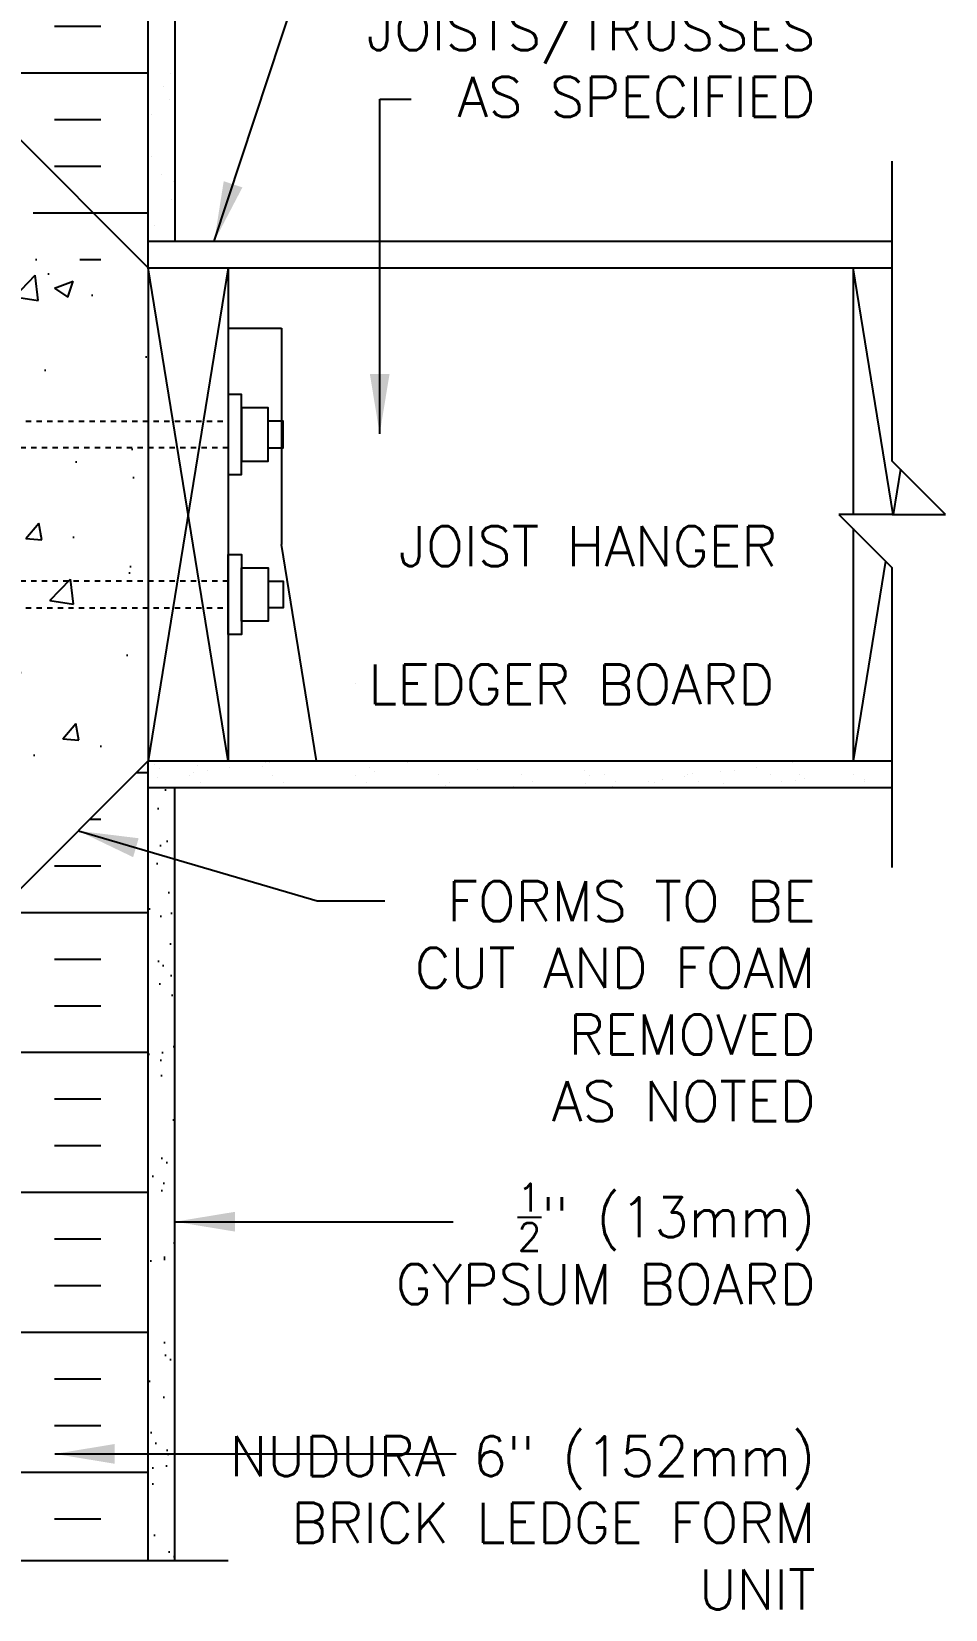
# Model space of a CAD drawing. Header units: inches. Extents: x 112.5 to 171.6, y -23.4 to 65.9.
# Drawn here: x 141.56 to 158.7, y 4.82 to 34.42 of the extents above; entities that cross this region are included whole.
import ezdxf
from ezdxf.enums import TextEntityAlignment as Align

# ---------------------------------------------------------------- set-up
doc = ezdxf.new("R2010")
doc.units = ezdxf.units.IN
doc.header["$LTSCALE"] = 0.5
doc.header["$MEASUREMENT"] = 0
doc.linetypes.add('HIDDEN2', pattern=[0.1875, 0.125, -0.0625])
for name, color, linetype in [('HATCH', 12, 'Continuous'), ('LINE15', 9, 'Continuous'), ('LINE18', 9, 'Continuous'), ('line25', 2, 'Continuous'), ('LINE50', 5, 'Continuous'), ('LINE9', 9, 'Continuous'), ('TEXT', 4, 'Continuous')]:
    doc.layers.add(name, color=color, linetype=linetype)
doc.styles.add('DIM', font='romans.shx', dxfattribs={"width": 0.7})
doc.styles.add('ROMANS', font='romans.shx', dxfattribs={"height": 1.125})
doc.dimstyles.new('ext_12', dxfattribs={"dimscale": 12, "dimtxt": 0.09375, "dimasz": 0.09375, "dimexe": 0.09375, "dimexo": 0.0625, "dimgap": 0.0625, "dimtad": 1, "dimdec": 1, "dimzin": 3, "dimdsep": 46, "dimlunit": 4, "dimtxsty": 'DIM', "dimcen": 0.09, "dimdle": 0.09375, "dimclrt": 4, "dimadec": 0, "dimazin": 0, "dimtfac": 1, "dimtdec": 1, "dimtmove": 2, "dimatfit": 3, "dimfxl": 1, "dimfrac": 2, "dimtolj": 1, "dimtzin": 0, "dimarcsym": 0})

msp = doc.modelspace()

# ---------------------------------------------------------------- hatches: boundary and pattern name
at = {"layer": 'HATCH'}
h = msp.add_hatch(dxfattribs=at)
h.set_pattern_fill('INSUL', color=256, scale=7, style=0)
h.set_pattern_definition([(0, (21.2317, -8.359), (0, 2.625), []), (0, (21.2317, -7.484), (0, 2.625), [0.875, -0.875]), (0, (21.2317, -6.609), (0, 2.625), [0.875, -0.875])])
h.paths.add_polyline_path([(143.746, 41.734), (143.309, 41.734), (143.309, 41.234), (141.809, 41.234), (141.809, 41.734), (141.121, 41.734), (141.121, 31.484), (143.746, 28.859), (143.746, 29.984)])
h.paths.add_polyline_path([(143.746, 20.734), (141.121, 18.109), (141.121, 5.734), (143.746, 5.734)])
h = msp.add_hatch(dxfattribs=at)
h.set_pattern_fill('AR-CONC', color=256, scale=0.5, style=0)
h.set_pattern_definition([(50, (7.6974, -129.9048), (3.5863, -0.31376), [0.375, -4.125]), (355, (7.6974, -129.9048), (-0.693757, 3.76096), [0.3, -3.3]), (100.4514, (7.9962, -129.931), (2.892547, 3.4472), [0.3187, -3.50571]), (46.1842, (7.6974, -128.905), (5.336205, -0.827595), [0.5625, -6.1875]), (96.6356, (8.142, -128.974), (4.67331, 4.87059), [0.47805, -5.25856]), (351.1842, (7.6974, -128.905), (4.67331, 4.8706), [0.45, -4.95]), (21, (8.1974, -129.1548), (2.984535, -2.013094), [0.375, -4.125]), (326, (8.1974, -129.1548), (1.216577, 3.62575), [0.3, -3.3]), (71.4514, (8.446, -129.3226), (4.201113, 1.61265), [0.3187, -3.50571]), (37.5, (7.6974, -129.9048), (0.060799, 1.664469), [0, -3.26, 0, -3.35, 0, -3.3125]), (7.5, (7.6974, -129.9048), (1.315348, 1.972059), [0, -1.91, 0, -3.185, 0, -1.2625]), (327.5, (6.5824, -129.9048), (2.669112, -0.112774), [0, -1.25, 0, -3.9, 0, -5.175]), (317.5, (6.0824, -129.9048), (2.91593, 0.500525), [0, -1.625, 0, -2.59, 0, -3.675])])
h.paths.add_polyline_path([(143.746, 27.422), (141.121, 27.422), (141.121, 23.297), (143.746, 23.297)])
h.paths.add_polyline_path([(143.746, 21.859), (143.746, 22.797), (141.121, 22.797), (141.121, 19.234)])
h.paths.add_polyline_path([(141.121, 31.484), (141.121, 27.922), (143.746, 27.922), (143.746, 28.859)])
h = msp.add_hatch(dxfattribs=at)
h.set_pattern_fill('AR-SAND', color=256, scale=0.5, style=0)
h.set_pattern_definition([(37.5, (121.32, -7.1404), (-0.031497, 0.963412), [0, -0.76, 0, -0.85, 0, -0.8125]), (7.5, (121.32, -7.1404), (0.88489, 1.411073), [0, -0.41, 0, -0.685, 0, -0.2625]), (327.5, (120.705, -7.1404), (1.55707, 0.00283), [0, -0.25, 0, -0.9, 0, -1.175]), (317.5, (120.705, -7.1404), (1.503063, 0.43884), [0, -0.125, 0, -0.59, 0, -0.675])])
h.paths.add_polyline_path([(144.246, 19.923), (144.153, 20.234), (143.746, 20.234), (143.746, 5.734), (144.246, 5.734)])

# ---------------------------------------------------------------- linework, layer by layer
for p, q in [((144.23, 34.141), (144.23, 34.141)), ((144.162, 33.625), (144.162, 33.625)), ((144.03, 33.392), (144.03, 33.392)), ((144.139, 33.135), (144.139, 33.135)), ((144.231, 33.051), (144.231, 33.051)), ((143.806, 32.856), (143.806, 32.856)), ((143.812, 32.069), (143.812, 32.069)), ((143.999, 31.738), (143.999, 31.738)), ((143.753, 31.673), (143.753, 31.673)), ((144.21, 31.604), (144.21, 31.604)), ((144.188, 31.274), (144.188, 31.274)), ((143.866, 30.781), (143.866, 30.781)), ((145.246, 29.984), (143.746, 20.734)), ((145.246, 20.734), (143.746, 29.984)), ((157.721, 25.359), (156.971, 29.984)), ((157.858, 26.205), (157.721, 25.359)), ((157.579, 24.484), (156.971, 20.734)), ((146.208, 20.733), (146.208, 20.733)), ((143.866, 20.672), (143.866, 20.672)), ((143.923, 20.432), (143.923, 20.432)), ((143.958, 20.588), (143.958, 20.588)), ((144.52, 20.464), (144.52, 20.464)), ((144.602, 20.522), (144.602, 20.522)), ((144.671, 20.653), (144.671, 20.653)), ((144.862, 20.556), (144.862, 20.556)), ((145.269, 20.609), (145.269, 20.609)), ((145.896, 20.628), (145.896, 20.628)), ((145.948, 20.699), (145.948, 20.699)), ((146.021, 20.702), (146.021, 20.702)), ((146.077, 20.467), (146.077, 20.467)), ((147.33, 20.718), (147.33, 20.718)), ((147.634, 20.47), (147.634, 20.47)), ((147.897, 20.611), (147.897, 20.611)), ((147.989, 20.527), (147.989, 20.527)), ((148.609, 20.712), (148.609, 20.712)), ((149.191, 20.473), (149.191, 20.473)), ((149.927, 20.567), (149.927, 20.567)), ((150.748, 20.475), (150.748, 20.475)), ((151.928, 20.55), (151.928, 20.55)), ((152.02, 20.465), (152.02, 20.465)), ((152.305, 20.478), (152.305, 20.478)), ((153.805, 20.439), (153.805, 20.439)), ((153.862, 20.481), (153.862, 20.481)), ((153.958, 20.505), (153.958, 20.505)), ((154.484, 20.528), (154.484, 20.528)), ((154.745, 20.562), (154.745, 20.562)), ((155.151, 20.616), (155.151, 20.616)), ((155.419, 20.484), (155.419, 20.484)), ((155.83, 20.705), (155.83, 20.705)), ((155.959, 20.488), (155.959, 20.488)), ((156.976, 20.487), (156.976, 20.487)), ((144.73, 20.33), (144.73, 20.33)), ((146.288, 20.333), (146.288, 20.333)), ((147.845, 20.336), (147.845, 20.336)), ((148.006, 20.25), (148.006, 20.25)), ((149.315, 20.266), (149.315, 20.266)), ((149.402, 20.338), (149.402, 20.338)), ((150.594, 20.26), (150.594, 20.26)), ((150.959, 20.341), (150.959, 20.341)), ((151.944, 20.309), (151.944, 20.309)), ((152.459, 20.262), (152.459, 20.262)), ((152.516, 20.344), (152.516, 20.344)), ((153.138, 20.351), (153.138, 20.351)), ((153.253, 20.326), (153.253, 20.326)), ((153.399, 20.385), (153.399, 20.385)), ((154.073, 20.347), (154.073, 20.347)), ((154.532, 20.319), (154.532, 20.319)), ((155.63, 20.35), (155.63, 20.35)), ((155.883, 20.368), (155.883, 20.368)), ((156.051, 20.404), (156.051, 20.404)), ((157.187, 20.352), (157.187, 20.352)), ((157.192, 20.385), (157.192, 20.385))]:
    msp.add_line(p, q, dxfattribs=at)
at = {"layer": 'LINE15', "linetype": 'HIDDEN2'}
for points in [[(145.246, 26.609), (139.746, 26.609, -0.414214), (139.246, 27.109), (139.246, 28.609), (139.746, 28.609), (139.746, 27.209, 0.414214), (139.846, 27.109), (145.246, 27.109)], [(145.246, 24.109), (139.746, 24.109, 0.414214), (139.246, 23.609), (139.246, 22.109), (139.746, 22.109), (139.746, 23.509, -0.414214), (139.846, 23.609), (145.246, 23.609)]]:
    msp.add_lwpolyline(points, format="xyb", dxfattribs=at)
at = {"layer": 'LINE18'}
for points in [[(145.246, 26.109), (145.496, 26.109), (145.496, 27.609), (145.246, 27.609)], [(145.496, 26.359), (145.996, 26.359), (145.996, 27.359), (145.496, 27.359)], [(145.246, 24.609), (145.496, 24.609), (145.496, 23.109), (145.246, 23.109)], [(145.496, 24.359), (145.996, 24.359), (145.996, 23.359), (145.496, 23.359)]]:
    msp.add_lwpolyline(points, close=True, dxfattribs=at)
for points in [[(145.996, 26.609), (146.277, 26.609), (146.277, 27.109), (145.996, 27.109)], [(145.996, 24.109), (146.277, 24.109), (146.277, 23.609), (145.996, 23.609)]]:
    msp.add_lwpolyline(points, dxfattribs=at)
at = {"layer": 'line25'}
for p, q in [((143.746, 29.984), (141.121, 32.609)), ((143.746, 29.984), (157.703, 29.984)), ((143.746, 29.984), (143.746, 20.734)), ((145.246, 29.984), (145.246, 20.734)), ((156.971, 29.984), (156.971, 25.359)), ((156.971, 25.092), (156.971, 20.734)), ((143.746, 20.734), (141.121, 18.109)), ((143.746, 20.734), (157.703, 20.734))]:
    msp.add_line(p, q, dxfattribs=at)
at = {"layer": 'LINE50'}
for p, q in [((143.746, 29.984), (143.746, 41.734)), ((143.746, 5.734), (143.746, 20.734))]:
    msp.add_line(p, q, dxfattribs=at)
at = {"layer": 'LINE9'}
for p, q in [((144.246, 58.028), (144.246, 30.484)), ((157.703, 26.359), (157.703, 31.984)), ((143.746, 30.484), (157.703, 30.484)), ((145.246, 28.853), (146.246, 28.853)), ((146.246, 28.853), (146.246, 24.794)), ((158.703, 25.359), (157.703, 26.359)), ((156.703, 25.359), (157.703, 24.359)), ((157.703, 25.359), (156.703, 25.359)), ((157.703, 25.359), (158.703, 25.359)), ((146.905, 20.734), (146.246, 24.794)), ((157.703, 18.734), (157.703, 24.359)), ((143.746, 20.234), (157.703, 20.234)), ((144.246, 5.734), (144.246, 20.234)), ((139.121, 5.734), (145.246, 5.734))]:
    msp.add_line(p, q, dxfattribs=at)
at = {"layer": 'TEXT'}
msp.add_line((147.629, 22.189), (147.629, 22.189), dxfattribs=at)
for points in [[(146.246, 24.794, 0, 0.36, 0), (147.326, 24.794, 0, 0, 0), (148.712, 24.794, 0, 0, 0)], [(144.496, 22.189, 0, 0.36, 0), (145.576, 22.189, 0, 0, 0), (147.868, 22.189, 0, 0, 0)]]:
    msp.add_lwpolyline(points, format="xyseb", dxfattribs=at)

# ---------------------------------------------------------------- texts
at = {"layer": 'TEXT', "style": 'ROMANS'}
for s, p in [(' JOIST HANGER', (147.931, 24.763)), (' LEDGER BOARD', (147.358, 22.171))]:
    msp.add_text(s, height=0.75, dxfattribs=at).set_placement(p, align=Align.MIDDLE_LEFT)
at = {"layer": 'TEXT', "char_height": 0.75, "attachment_point": 6, "style": 'ROMANS'}
for s, insert, width in [('\\A1;FLOOR JOISTS/TRUSSES \\PAS SPECIFIED', (156.265, 34.443), 11.43486), ('FORMS TO BE \\PCUT AND FOAM REMOVED \\PAS NOTED', (156.265, 16.225), 11.43486), ('\\A1;{\\H0.7x;\\S1/2;}" (13mm) GYPSUM BOARD', (156.265, 11.675), 9.27773), ('\\A1;NUDURA 6" (152mm) BRICK LEDGE FORM UNIT', (156.265, 6.441), 12.01823)]:
    msp.add_mtext(s, dxfattribs=dict(at, insert=insert, width=width))

# ---------------------------------------------------------------- leaders
at = {"layer": 'TEXT'}
for points, override in [([(144.984, 30.484), (148.193, 40.198), (149.44, 40.198)], {"dimgap": 0.0625, "dimtad": 0}), ([(148.088, 26.87), (148.088, 33.148), (148.681, 33.148)], {"dimgap": 0.0625, "dimtad": 0}), ([(142.434, 19.422), (146.913, 18.112), (148.185, 18.112)], {"dimgap": 0.0625, "dimtad": 0}), ([(144.246, 12.09), (149.466, 12.09)], {"dimgap": 0.0625, "dimtad": 0}), ([(141.99, 7.734), (149.526, 7.734)], {"dimtad": 0})]:
    msp.add_leader(points, dimstyle='ext_12', override=override, dxfattribs=at)

doc.saveas('drawing.dxf')
